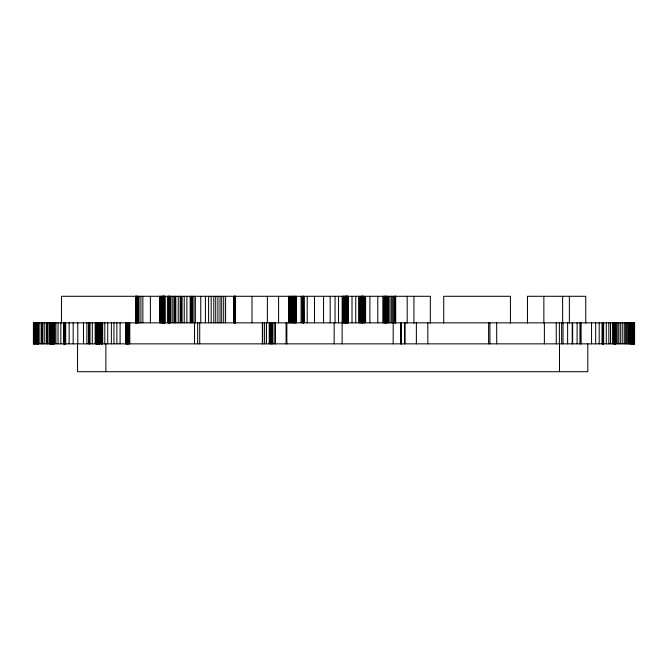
<?xml version="1.0" encoding="UTF-8"?>
<svg xmlns="http://www.w3.org/2000/svg" width="668" height="668" viewBox="0 0 668 668"><rect width="100%" height="100%" fill="white"/><g stroke="black" fill="none" stroke-linecap="round" stroke-linejoin="round"><path stroke-width="1" d="M33.408 322.844L634.6 322.844L634.575 343.853L33.408 343.853L33.458 322.844L33.492 343.853M634.483 322.844L634.475 343.853M634.391 322.844L634.333 343.853M634.132 322.844L634.132 343.853M633.965 322.844L633.965 343.853M633.765 322.844L633.765 343.853M633.548 322.844L633.548 343.853M633.306 322.844L633.306 343.853M633.047 322.844L633.047 343.853M632.821 322.844L632.821 343.853M632.571 322.844L632.571 343.853M632.312 322.844L632.312 343.853M632.037 322.844L632.037 343.853M631.753 322.844L631.753 343.853M631.46 322.844L631.46 343.853M631.16 322.844L631.16 343.853M630.859 322.844L630.859 343.853M630.25 322.844L630.25 343.853M629.64 322.844L629.64 343.853M629.031 322.844L629.031 343.853M628.413 322.844L628.413 343.853M627.803 322.844L627.803 343.853M626.567 322.844L626.567 343.853M625.357 322.844L625.357 343.853M624.179 322.844L624.179 343.853M622.209 322.844L622.209 343.853M620.321 322.844L620.321 343.853M618.702 322.844L618.702 343.853M617.165 322.844L617.165 343.853M615.863 322.844L615.804 343.853M615.671 322.844L615.737 343.853M615.545 322.844L615.604 343.853M615.345 322.844L615.412 343.853M615.286 322.844L615.22 343.853M615.161 322.844L615.111 343.853M615.053 322.844L615.003 343.853M614.911 322.844L614.794 343.853M614.76 322.844L614.652 343.853L614.644 322.844M614.368 322.844L614.368 343.853M614.193 322.844L614.151 343.853M614.001 322.844L614.001 343.853M613.483 322.844L613.483 343.853M612.414 322.844L612.414 343.853M610.485 322.844L610.485 343.853M608.815 322.844L608.815 343.853M606.31 322.844L606.31 343.853M603.672 322.844L603.672 343.853M603.463 322.844L603.463 343.853M603.204 322.844L603.204 343.853M602.903 322.844L602.903 343.853M602.561 322.844L602.553 343.853M602.494 322.844L602.461 343.853M602.319 322.844L602.302 343.853M602.252 322.844L602.235 343.853M599.188 322.844L599.188 343.853M595.672 322.844L595.672 343.853M591.564 322.844L591.564 343.853M587.815 343.853L587.815 371.709L77.555 371.709L77.555 343.853M585.761 323.17L585.761 296.291L527.47 296.291L527.47 323.17M580.918 322.844L580.918 343.853M580.684 322.844L580.684 343.853M579.974 322.844L579.974 343.853M577.102 322.844L577.102 343.853M572.651 322.844L572.651 343.853M572.217 322.844L572.217 343.853M569.37 296.291L569.37 323.17M567.625 322.844L567.625 343.853M563.024 322.844L563.024 343.853M562.623 296.291L562.623 323.17M561.629 322.844L561.629 343.853M559.5 343.853L559.5 371.709M559.375 322.844L559.375 343.853M556.26 322.844L556.26 343.853M544.378 322.844L544.378 343.853M543.861 296.291L543.861 323.17M510.435 323.17L510.435 296.291L443.719 296.291L443.719 323.17M496.7 322.844L496.7 343.853M489.92 322.844L489.92 343.853M488.592 322.844L488.592 343.853M430.326 323.17L430.326 296.291L61.473 296.291L61.473 323.17M427.821 322.844L427.821 343.853M416.373 322.844L416.373 343.853M413.935 296.291L413.935 323.17M407.179 296.291L407.179 323.17M405.092 322.844L405.092 343.853M404.491 322.844L404.491 343.853M401.309 322.844L401.318 343.853M401.201 322.844L401.268 343.853M401.101 322.844L401.101 343.853M401.009 322.844L400.909 343.853M395.681 296.291L395.715 322.844M395.464 296.291L395.523 322.844M395.389 296.291L395.389 322.844M395.189 296.291L395.289 322.844M395.072 296.291L395.072 322.844M394.813 296.291L394.813 322.844M393.811 296.291L393.811 322.844M393.185 322.844L393.185 343.853M392.675 296.291L392.675 322.844M391.339 296.291L391.339 322.844M389.887 296.291L389.887 322.844M388.525 296.291L388.525 322.844M387.532 296.291L387.532 322.844M387.073 296.291L387.073 322.844M386.588 296.291L386.588 322.844M386.079 296.291L386.079 322.844M385.912 296.291L385.912 322.844M385.728 296.291L385.728 322.844M385.545 296.291L385.545 322.844M385.361 296.291L385.361 322.844M385.169 296.291L385.169 322.844M384.977 296.291L384.977 322.844M384.785 296.291L384.785 322.844M384.142 296.291L384.142 322.844M383.499 296.291L383.499 322.844M382.856 296.291L382.856 322.844M377.779 296.291L377.779 322.844M369.888 296.291L369.888 322.844M365.605 296.291L365.605 322.844M364.77 296.291L364.77 322.844M363.951 296.291L363.951 322.844M363.15 296.291L363.15 322.844M363.033 296.291L362.916 322.844M362.808 296.291L362.808 322.844M362.699 296.291L362.699 322.844M362.515 296.291L362.607 322.844M362.348 296.291L362.423 322.844M362.215 296.291L362.281 322.844M362.114 296.291L362.165 322.844M361.947 296.291L362.014 322.844M361.864 296.291L361.889 322.844M361.204 296.291L361.204 322.844M360.503 296.291L360.503 322.844M360.119 296.291L360.119 322.844M359.493 296.291L359.493 322.844M358.632 296.291L358.632 322.844M355.752 296.291L355.752 322.844M352.003 296.291L352.003 322.844M348.153 296.291L348.153 322.844M348.036 296.291L348.036 322.844M347.903 296.291L347.903 322.844M347.752 296.291L347.752 322.844M347.585 296.291L347.585 322.844M347.402 296.291L347.402 322.844M347.21 296.291L347.21 322.844M347.009 296.291L347.009 322.844M346.792 296.291L346.792 322.844M346.7 322.844L346.659 296.291L346.517 322.844M346.467 296.291L346.366 322.844M346.316 296.291L346.224 322.844M346.174 296.291L346.082 322.844M345.957 322.844L345.924 296.291L345.882 322.844M345.707 296.291L345.707 322.844M345.548 296.291L345.548 322.844M345.406 296.291L345.406 322.844M345.272 296.291L345.272 322.844M345.147 296.291L345.147 322.844M345.047 296.291L345.047 322.844M344.563 296.291L344.563 322.844M344.195 296.291L344.195 322.844M343.352 296.291L343.294 322.844M343.26 296.291L343.135 322.844M343.076 296.291L343.076 322.844M342.893 296.291L342.893 322.844M342.567 296.291L342.567 322.844M342.158 296.291L342.133 343.853M338.526 296.291L338.526 322.844M335.052 296.291L335.052 322.844M334.167 322.844L334.167 343.853M330.176 296.291L330.176 322.844M323.562 296.291L323.562 322.844M314.486 296.291L314.486 322.844M307.222 296.291L307.222 322.844M303.89 296.291L303.915 322.844M303.798 296.291L303.89 322.844M303.639 296.291L303.715 322.844M303.406 296.291L303.406 322.844M303.113 296.291L303.113 322.844M302.178 296.291L302.178 322.844M301.101 296.291L301.101 322.844M296.308 296.291L296.308 322.844M295.974 296.291L295.974 322.844M295.615 296.291L295.615 322.844M295.231 296.291L295.231 322.844M294.822 296.291L294.822 322.844M294.379 296.291L294.379 322.844M293.92 296.291L293.92 322.844M293.444 296.291L293.444 322.844M292.951 296.291L292.951 322.844M292.342 296.291L292.342 322.844M291.724 296.291L291.724 322.844M291.089 296.291L291.089 322.844M290.455 296.291L290.455 322.844M289.803 296.291L289.803 322.844M289.161 296.291L289.161 322.844M288.518 296.291L288.518 322.844M286.848 322.844L286.848 343.853M286.088 322.844L286.088 343.853M278.589 296.291L278.589 322.844M275.316 322.844L275.316 343.853M274.966 322.844L274.966 343.853M272.936 322.844L272.936 343.853M272.36 322.844L272.36 343.853M271.759 322.844L271.759 343.853M271.141 322.844L271.141 343.853M270.515 322.844L270.515 343.853M269.88 322.844L269.88 343.853M269.229 322.844L269.229 343.853M267.375 296.291L267.375 322.844M266.474 322.844L266.474 343.853M264.586 322.844L264.586 343.853M262.699 322.844L262.699 343.853M262.365 322.844L262.365 343.853M251.995 296.291L251.995 322.844M235.528 296.291L235.528 322.844M235.32 296.291L235.32 322.844M235.119 296.291L235.119 322.844M234.919 296.291L234.919 322.844M234.727 296.291L234.727 322.844M234.543 296.291L234.543 322.844M234.368 296.291L234.368 322.844M234.201 296.291L234.167 322.844M234.142 296.291L234.076 322.844M234.025 296.291L234.009 322.844M225.584 296.291L225.584 322.844M223.68 296.291L223.68 322.844M221.709 296.291L221.709 322.844M220.039 296.291L220.039 322.844M217.918 296.291L217.918 322.844M215.722 296.291L215.722 322.844M213.793 296.291L213.793 322.844M211.18 296.291L211.18 322.844M208.583 296.291L208.583 322.844M205.402 296.291L205.402 322.844M200.742 296.291L200.742 322.844M199.715 322.844L199.715 343.853M197.653 322.844L197.653 343.853M195.373 296.291L195.373 322.844M194.538 322.844L194.538 343.853M193.954 296.291L193.954 322.844M192.551 296.291L192.551 322.844M191.741 296.291L191.741 322.844M190.939 296.291L190.939 322.844M190.163 296.291L190.163 322.844M186.873 296.291L186.873 322.844M184.234 296.291L184.234 322.844M182.08 296.291L182.08 322.844M181.095 296.291L181.095 322.844M180.168 296.291L180.168 322.844M178.239 296.291L178.239 322.844M175.826 296.291L175.826 322.844M174.958 296.291L174.958 322.844M174.206 296.291L174.206 322.844M172.803 296.291L172.803 322.844M170.983 296.291L170.983 322.844M170.24 296.291L170.24 322.844M169.772 296.291L169.772 322.844M169.714 296.291L169.714 322.844M169.572 296.291L169.572 322.844M169.196 296.291L169.204 322.844M169.079 296.291L169.071 322.844M169.012 296.291L168.946 322.844M168.879 296.291L168.854 322.844M168.703 296.291L168.703 322.844M167.434 296.291L167.434 322.844M165.138 296.291L165.138 322.844M164.587 296.291L164.654 322.844M164.528 296.291L164.478 322.844M164.336 296.291L164.445 322.844M164.203 296.291L164.286 322.844M164.052 296.291L164.052 322.844M163.961 322.844L163.911 296.291L163.794 322.844M163.718 296.291L163.643 322.844M163.56 296.291L163.56 322.844M163.368 296.291L163.468 322.844M163.268 296.291L163.268 322.844M163.159 296.291L163.159 322.844M162.934 296.291L163.05 322.844M162.817 296.291L162.817 322.844M162.691 296.291L162.691 322.844M162.566 296.291L162.566 322.844M162.082 296.291L162.082 322.844M161.589 296.291L161.589 322.844M161.097 296.291L161.097 322.844M160.604 296.291L160.604 322.844M160.111 296.291L160.111 322.844M159.627 296.291L159.627 322.844M150.392 296.291L150.392 322.844M142.852 296.291L142.852 322.844M140.898 296.291L140.898 322.844M139.002 296.291L139.002 322.844M138.535 296.291L138.535 322.844M138.092 296.291L138.092 322.844M137.666 296.291L137.666 322.844M137.266 296.291L137.266 322.844M136.882 296.291L136.882 322.844M136.664 296.291L136.664 322.844M136.464 296.291L136.464 322.844M136.28 296.291L136.28 322.844M136.113 296.291L136.113 322.844M135.98 296.291L135.98 322.844M135.863 296.291L135.838 322.844M135.771 296.291L135.679 322.844M135.621 296.291L135.621 322.844M129.792 322.844L129.792 343.853M129.392 322.844L129.375 343.853M128.991 322.844L128.991 343.853M128.506 322.844L128.506 343.853M128.064 322.844L128.064 343.853M127.663 322.844L127.663 343.853M127.304 322.844L127.304 343.853M126.97 322.844L126.97 343.853M126.669 322.844L126.669 343.853M126.427 322.844L126.427 343.853M126.227 322.844L126.227 343.853M126.018 322.844L126.018 343.853M125.851 322.844L125.826 343.853M120.09 322.844L120.09 343.853M116.858 322.844L116.858 343.853M113.944 322.844L113.944 343.853M111.364 322.844L111.364 343.853M107.732 322.844L107.732 343.853M105.87 343.853L105.87 371.709M104.801 322.844L104.801 343.853M102.672 322.844L102.672 343.853M102.004 322.844L102.012 343.853M101.903 322.844L101.845 343.853M101.787 343.853L101.703 322.844L101.62 343.853M101.411 322.844L101.519 343.853M101.294 322.844L101.294 343.853M101.177 322.844L101.177 343.853M100 322.844L100 343.853M99.724 322.844L99.724 343.853M99.44 322.844L99.44 343.853M99.14 322.844L99.14 343.853M98.839 322.844L98.839 343.853M98.538 322.844L98.538 343.853M98.229 322.844L98.229 343.853M98.163 322.844L98.096 343.853M98.029 322.844L97.962 343.853M97.837 322.844L97.904 343.853M97.653 322.844L97.778 343.853M97.603 322.844L97.545 343.853M97.495 322.844L97.403 343.853M97.319 322.844L97.227 343.853M97.027 322.844L97.027 343.853M96.86 322.844L96.86 343.853M96.735 322.844L96.735 343.853M96.651 322.844L96.651 343.853M95.808 322.844L95.808 343.853M95.19 322.844L95.19 343.853M92.309 322.844L92.309 343.853M89.996 322.844L89.996 343.853M89.245 322.844L89.253 343.853M89.128 322.844L89.019 343.853M88.978 322.844L88.978 343.853M86.89 322.844L86.89 343.853M83.475 322.844L83.475 343.853M77.772 322.844L77.772 343.853M73.171 322.844L73.171 343.853M69.138 322.844L69.138 343.853M65.664 322.844L65.664 343.853M65.514 322.844L65.514 343.853M65.347 322.844L65.347 343.853M65.18 322.844L65.18 343.853M65.013 322.844L64.938 343.853L64.871 322.844M64.796 322.844L64.729 343.853M64.654 322.844L64.587 343.853M64.512 343.853L64.445 322.844L64.245 343.853M64.186 322.844L64.128 343.853M64.07 322.844L63.969 343.853M63.886 322.844L63.928 343.853M63.786 322.844L63.769 343.853M60.83 322.844L60.83 343.853M58.049 322.844L58.049 343.853M55.912 322.844L55.912 343.853M54.768 322.844L54.768 343.853M54.091 322.844L54.091 343.853M53.682 322.844L53.682 343.853M53.382 322.844L53.382 343.853M53.148 322.844L53.148 343.853M52.855 322.844L52.855 343.853M52.496 343.853L52.446 322.844L52.279 343.853M52.229 322.844L52.171 343.853M52.112 322.844L52.046 343.853M51.937 322.844L51.879 343.853M51.82 322.844L51.753 343.853M51.695 322.844L51.628 343.853M51.561 322.844L51.503 343.853L51.436 322.844M51.219 322.844L51.219 343.853M51.002 322.844L51.002 343.853M50.793 322.844L50.793 343.853M50.593 322.844L50.593 343.853M50.209 322.844L50.209 343.853M49.833 322.844L49.833 343.853M49.482 322.844L49.482 343.853M48.038 322.844L48.038 343.853M47.286 322.844L47.286 343.853M46.51 322.844L46.51 343.853M44.756 322.844L44.756 343.853M42.919 322.844L42.919 343.853M42.026 322.844L42.026 343.853M41.124 322.844L41.124 343.853M39.011 322.844L39.011 343.853M38.66 322.844L38.66 343.853M38.318 322.844L38.318 343.853M37.976 322.844L37.976 343.853M37.633 322.844L37.633 343.853M37.4 322.844L37.4 343.853M37.174 322.844L37.174 343.853M36.949 322.844L36.949 343.853M36.732 322.844L36.732 343.853M36.531 322.844L36.531 343.853M35.913 322.844L35.913 343.853M35.346 322.844L35.346 343.853M34.953 322.844L34.953 343.853M34.602 322.844L34.602 343.853M34.268 322.844L34.268 343.853M33.968 322.844L33.968 343.853M33.734 322.844L33.734 343.853"/></g></svg>
